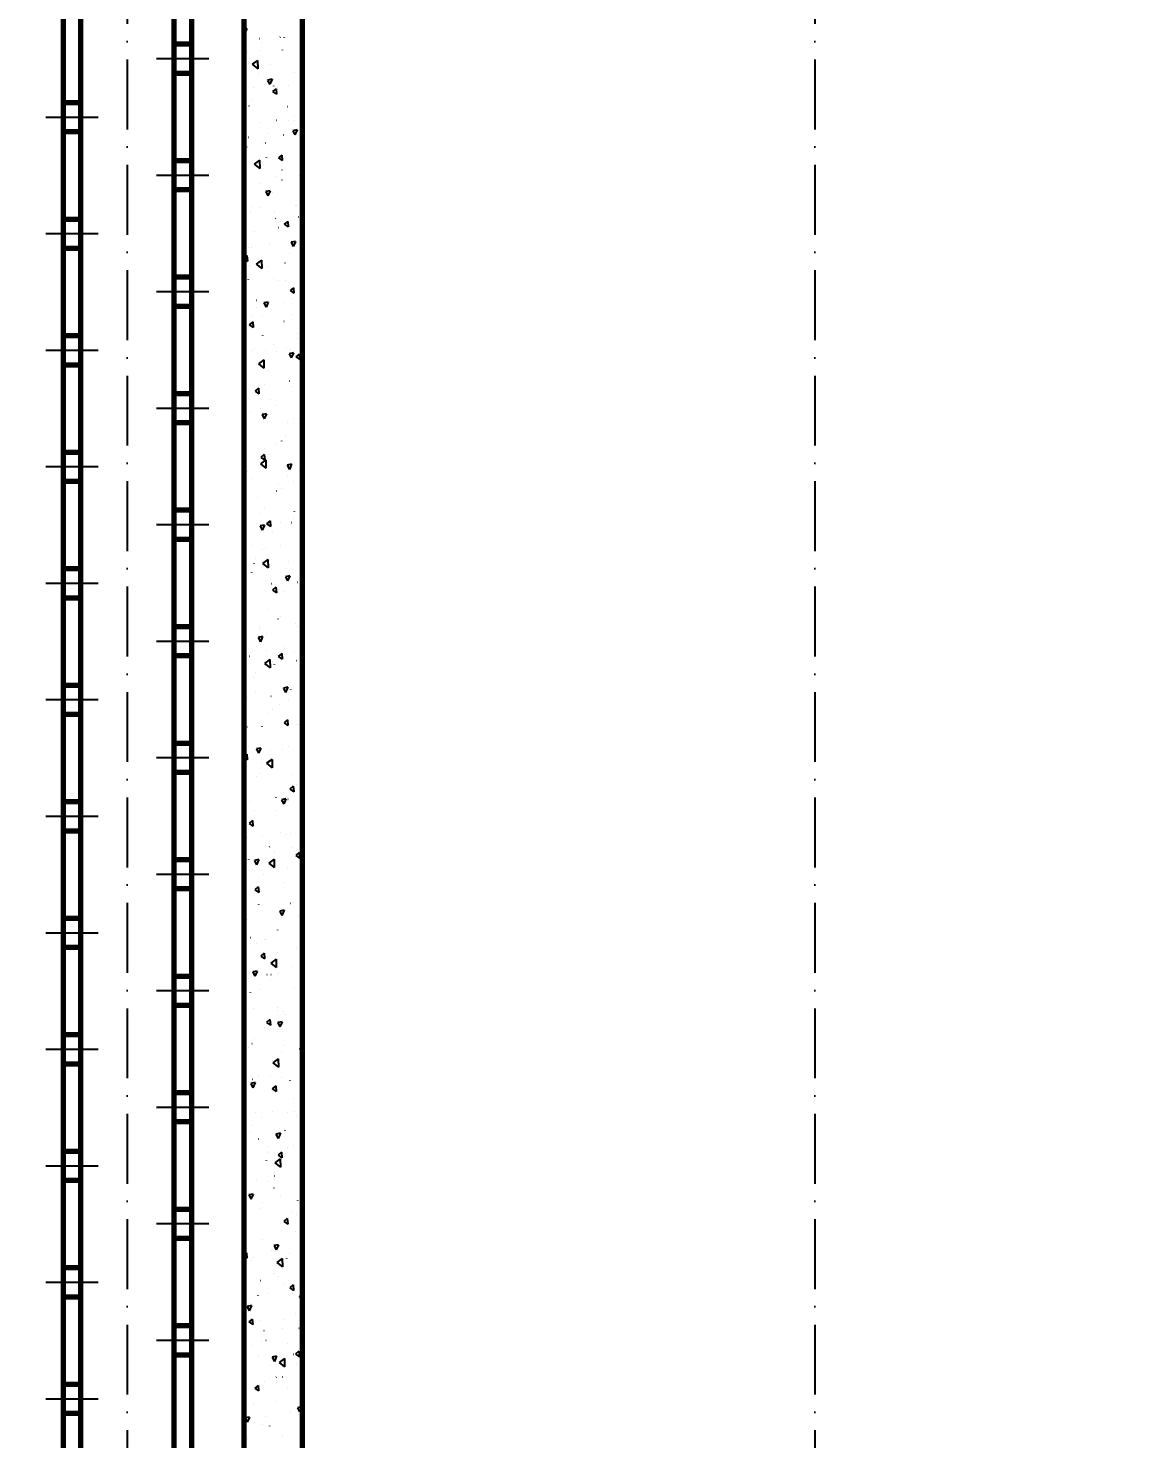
# Model space of a CAD drawing. Header units: millimetres. Extents: x 3722 to 10352, y -3393 to 2547.
# Drawn here: x 5194 to 5383.6, y 708.5 to 950.7 of the extents above; entities that cross this region are included whole.
import ezdxf

# ---------------------------------------------------------------- set-up
doc = ezdxf.new("R2010")
doc.units = ezdxf.units.MM
doc.linetypes.add('ACAD_ISO10W100', pattern=[18, 12, -3, 0, -3])
doc.linetypes.add('EB_DASHDOT', pattern=[39, 30, -3, 3, -3])
for name, color, linetype, lineweight in [('CAXA0', 1, 'Continuous', 70), ('CAXA1', 2, 'ACAD_ISO10W100', 25), ('CAXA5', 4, 'Continuous', 25)]:
    doc.layers.add(name, color=color, linetype=linetype, lineweight=lineweight)
doc.styles.add('hzfs', font='simplex.shx', dxfattribs={"width": 0.7, "bigfont": 'hzfs.shx'})
doc.dimstyles.new('PVCAD$0', dxfattribs={"dimscale": 4, "dimtxt": 3, "dimasz": 3, "dimexe": 2, "dimexo": 1, "dimgap": 1, "dimtad": 1, "dimdec": 0, "dimzin": 0, "dimdsep": 46, "dimtxsty": 'hzfs', "dimcen": 2.5, "dimclrd": 4, "dimclre": 4, "dimadec": 0, "dimazin": 0, "dimtfac": 1, "dimtmove": 0, "dimatfit": 0, "dimfxl": 1, "dimarcsym": 0})

# ---------------------------------------------------------------- blocks, each defined once
blk = doc.blocks.new('CAXBLOCK338')
at = {"layer": 'CAXA0', "color": 0, "linetype": 'Continuous', "lineweight": 25}
for p, q in [((-539.34, 1132.96), (-539.85, 1132.86)), ((-539.85, 1132.34), (-539.72, 1132.09)), ((-539.34, 1132.96), (-539.72, 1132.09)), ((-537.12, 1131.2), (-537.13, 1131.2)), ((-533.63, 1131.45), (-533.64, 1131.44)), ((-532.99, 1131.39), (-533, 1131.38)), ((-539.27, 1128.88), (-539.28, 1128.87)), ((-537.22, 1129.2), (-537.22, 1129.19)), ((-536.8, 1130.56), (-536.82, 1130.55)), ((-533.26, 1129.27), (-533.27, 1129.26)), ((-537.49, 1127.48), (-538.42, 1126.81)), ((-538.42, 1126.81), (-537.46, 1126.05)), ((-537.49, 1127.48), (-537.46, 1126.05)), ((-535.22, 1126.71), (-535.23, 1126.7)), ((-537.32, 1125.25), (-537.34, 1125.25)), ((-535.01, 1124.26), (-535.76, 1124.11)), ((-535.76, 1124.11), (-535.39, 1123.39)), ((-535.01, 1124.26), (-535.4, 1123.39)), ((-533.95, 1124.22), (-533.96, 1124.22)), ((-531.15, 1125.34), (-531.15, 1125.33)), ((-538.19, 1122.86), (-538.19, 1122.85)), ((-534.32, 1122.62), (-534.9, 1122.13)), ((-534.9, 1122.13), (-534.23, 1121.67)), ((-534.73, 1123.1), (-534.74, 1123.08)), ((-534.32, 1122.62), (-534.23, 1121.67)), ((-532.18, 1123.24), (-532.18, 1123.23)), ((-538.95, 1119.63), (-538.96, 1119.63)), ((-538.32, 1120.85), (-538.32, 1120.84)), ((-532.32, 1119.52), (-532.34, 1119.52)), ((-537.11, 1116.82), (-537.12, 1116.81)), ((-534.26, 1117.19), (-534.27, 1117.18)), ((-532.23, 1117.12), (-532.23, 1117.11)), ((-531.15, 1117.88), (-531.16, 1117.87)), ((-531.1, 1117.21), (-531.11, 1117.2)), ((-539.07, 1114.26), (-539.08, 1114.25)), ((-535.82, 1114.87), (-535.82, 1114.86)), ((-533.06, 1114.65), (-533.07, 1114.64)), ((-530.68, 1115.56), (-531.43, 1115.42)), ((-531.43, 1115.42), (-531.07, 1114.69)), ((-530.68, 1115.56), (-531.07, 1114.69)), ((-539.66, 1113.82), (-539.85, 1113.39)), ((-539.66, 1113.82), (-539.85, 1113.78)), ((-539.4, 1112.63), (-539.4, 1112.61)), ((-539.26, 1112.6), (-539.27, 1112.59)), ((-536.66, 1113.38), (-536.67, 1113.38)), ((-536.15, 1113.29), (-536.16, 1113.28)), ((-530.08, 1113.67), (-530.09, 1113.67)), ((-537.14, 1110.34), (-538.06, 1109.67)), ((-538.06, 1109.67), (-537.11, 1108.91)), ((-537.14, 1110.34), (-537.11, 1108.91)), ((-536.02, 1110.79), (-536.03, 1110.78)), ((-533.32, 1111.24), (-533.9, 1110.75)), ((-533.9, 1110.75), (-533.24, 1110.29)), ((-533.32, 1111.24), (-533.24, 1110.29)), ((-530.01, 1111.18), (-530.02, 1111.17)), ((-534.41, 1107.54), (-534.43, 1107.54)), ((-533.35, 1108.67), (-533.35, 1108.66)), ((-533.29, 1106.95), (-533.3, 1106.95)), ((-530.28, 1107.72), (-530.29, 1107.72)), ((-536.93, 1106.42), (-536.93, 1106.41)), ((-535.33, 1105.12), (-536.08, 1104.98)), ((-536.08, 1104.98), (-535.72, 1104.25)), ((-535.33, 1105.12), (-535.72, 1104.25)), ((-534.95, 1104.75), (-534.95, 1104.74)), ((-538.29, 1102.36), (-538.3, 1102.36)), ((-536.91, 1102.2), (-536.91, 1102.19)), ((-530.9, 1102.59), (-530.91, 1102.58)), ((-530.86, 1102.57), (-530.86, 1102.55)), ((-538.75, 1101.4), (-538.77, 1101.4)), ((-534.62, 1101.58), (-534.63, 1101.58)), ((-534.44, 1100.32), (-534.45, 1100.31)), ((-533.6, 1099.91), (-533.61, 1099.91)), ((-532.32, 1099.85), (-532.91, 1099.36)), ((-532.91, 1099.36), (-532.24, 1098.9)), ((-532.32, 1099.85), (-532.24, 1098.9)), ((-530.49, 1100.6), (-530.5, 1100.6)), ((-538.03, 1098.07), (-538.03, 1098.06)), ((-533.86, 1098.73), (-533.87, 1098.72)), ((-538.96, 1095.44), (-538.97, 1095.44)), ((-538.6, 1095.32), (-538.61, 1095.32)), ((-535.49, 1096.01), (-535.5, 1096.01)), ((-531, 1096.42), (-531.75, 1096.28)), ((-531.75, 1096.28), (-531.39, 1095.55)), ((-531, 1096.42), (-531.39, 1095.55)), ((-539.33, 1093.97), (-539.85, 1093.54)), ((-539.85, 1093.44), (-539.24, 1093.02)), ((-539.33, 1093.97), (-539.24, 1093.02)), ((-538.79, 1092.3), (-538.8, 1092.29)), ((-536.79, 1093.2), (-537.71, 1092.53)), ((-537.71, 1092.53), (-536.75, 1091.77)), ((-536.79, 1093.2), (-536.76, 1091.77)), ((-535.53, 1092.1), (-535.53, 1092.08)), ((-532.78, 1092.69), (-532.79, 1092.68)), ((-531.94, 1094.34), (-531.94, 1094.33)), ((-539.11, 1089.85), (-539.11, 1089.84)), ((-534.74, 1090.13), (-534.75, 1090.12)), ((-533.95, 1089.72), (-533.97, 1089.72)), ((-532.63, 1089.68), (-532.65, 1089.68)), ((-531.33, 1088.46), (-531.91, 1087.97)), ((-531.91, 1087.97), (-531.24, 1087.51)), ((-531.33, 1088.46), (-531.24, 1087.51)), ((-537.7, 1086.28), (-537.71, 1086.27)), ((-537.63, 1085.09), (-537.64, 1085.08)), ((-535.65, 1085.98), (-536.4, 1085.84)), ((-536.4, 1085.84), (-536.04, 1085.11)), ((-535.65, 1085.98), (-536.04, 1085.11)), ((-533.06, 1085.89), (-533.06, 1085.88)), ((-531.7, 1086.66), (-531.7, 1086.65)), ((-538.33, 1082.59), (-538.92, 1082.1)), ((-538.33, 1082.59), (-538.25, 1081.64)), ((-538.29, 1083.58), (-538.31, 1083.58)), ((-536.64, 1083.65), (-536.64, 1083.63)), ((-532.94, 1082.64), (-532.96, 1082.64)), ((-531.71, 1083.87), (-531.72, 1083.87)), ((-538.91, 1082.1), (-538.25, 1081.64)), ((-536.63, 1080.24), (-536.64, 1080.23)), ((-530.62, 1080.63), (-530.63, 1080.62)), ((-538.59, 1077.68), (-538.6, 1077.67)), ((-537.94, 1078.05), (-537.95, 1078.05)), ((-536.05, 1077.73), (-536.06, 1077.73)), ((-534.83, 1078.74), (-534.84, 1078.74)), ((-534.16, 1077.54), (-534.16, 1077.53)), ((-532.58, 1078.07), (-532.59, 1078.06)), ((-531.91, 1077.91), (-531.92, 1077.91)), ((-530.57, 1079.79), (-530.57, 1079.78)), ((-537.74, 1075.29), (-537.74, 1075.28)), ((-536.43, 1076.06), (-537.35, 1075.38)), ((-537.35, 1075.38), (-536.4, 1074.63)), ((-536.43, 1076.06), (-536.4, 1074.63)), ((-531.33, 1077.28), (-532.07, 1077.14)), ((-532.07, 1077.14), (-531.71, 1076.41)), ((-531.33, 1077.28), (-531.71, 1076.41)), ((-530.33, 1077.08), (-530.91, 1076.59)), ((-530.91, 1076.59), (-530.25, 1076.13)), ((-530.33, 1077.08), (-530.25, 1076.13)), ((-539.82, 1074.15), (-539.84, 1074.15)), ((-535.54, 1074.21), (-535.55, 1074.2)), ((-537.34, 1071.2), (-537.92, 1070.71)), ((-537.92, 1070.71), (-537.25, 1070.25)), ((-537.34, 1071.2), (-537.25, 1070.25)), ((-536.25, 1071.78), (-536.26, 1071.77)), ((-531.97, 1072.41), (-531.99, 1072.4)), ((-531.65, 1071.57), (-531.66, 1071.55)), ((-535.24, 1069.32), (-535.24, 1069.31)), ((-534.46, 1068.17), (-534.47, 1068.16)), ((-538.82, 1067.07), (-538.82, 1067.06)), ((-536.97, 1067.81), (-536.98, 1067.81)), ((-535.97, 1066.84), (-536.72, 1066.7)), ((-536.72, 1066.7), (-536.36, 1065.97)), ((-536.42, 1065.62), (-536.43, 1065.61)), ((-535.97, 1066.84), (-536.36, 1065.97)), ((-531.25, 1066.05), (-531.26, 1066.05)), ((-530.42, 1066.01), (-530.42, 1066)), ((-532.77, 1063.12), (-532.77, 1063.1)), ((-532.28, 1065.37), (-532.3, 1065.37)), ((-529.85, 1065.26), (-529.92, 1065.2)), ((-529.92, 1065.2), (-529.85, 1065.15)), ((-539.39, 1061.76), (-539.39, 1061.75)), ((-537.28, 1060.78), (-537.29, 1060.78)), ((-536.35, 1060.87), (-536.35, 1060.86)), ((-534.17, 1061.47), (-534.18, 1061.47)), ((-533.38, 1062.15), (-533.38, 1062.14)), ((-536.08, 1058.92), (-537, 1058.24)), ((-537, 1058.24), (-536.05, 1057.49)), ((-536.34, 1059.81), (-536.92, 1059.32)), ((-536.92, 1059.32), (-536.26, 1058.86)), ((-536.34, 1059.81), (-536.26, 1058.86)), ((-536.08, 1058.92), (-536.05, 1057.49)), ((-535.59, 1059.91), (-535.6, 1059.91)), ((-539.16, 1056.88), (-539.18, 1056.87)), ((-531.65, 1058.15), (-532.4, 1058)), ((-532.39, 1058), (-532.03, 1057.28)), ((-532.3, 1056.11), (-532.31, 1056.1)), ((-531.65, 1058.15), (-532.03, 1057.28)), ((-530.28, 1057.01), (-530.28, 1057)), ((-538.31, 1055.72), (-538.32, 1055.71)), ((-534.26, 1053.56), (-534.27, 1053.55)), ((-533.87, 1054.76), (-533.87, 1054.75)), ((-533.34, 1054.06), (-533.35, 1054.06)), ((-531.32, 1055.13), (-531.33, 1055.13)), ((-537.45, 1052.52), (-537.45, 1052.5)), ((-537.22, 1049.7), (-537.23, 1049.69)), ((-536.31, 1050.54), (-536.32, 1050.54)), ((-531.36, 1048.79), (-531.37, 1048.78)), ((-531.21, 1050.09), (-531.22, 1050.07)), ((-537.68, 1047.93), (-537.69, 1047.93)), ((-536.3, 1047.7), (-537.04, 1047.56)), ((-537.04, 1047.56), (-536.68, 1046.83)), ((-536.3, 1047.7), (-536.68, 1046.83)), ((-535.34, 1048.43), (-535.93, 1047.94)), ((-535.93, 1047.94), (-535.26, 1047.48)), ((-535.34, 1048.43), (-535.26, 1047.48)), ((-534.95, 1046.54), (-534.95, 1046.53)), ((-533.54, 1048.11), (-533.55, 1048.11)), ((-531.62, 1048.1), (-531.64, 1048.1)), ((-538.53, 1044.29), (-538.53, 1044.28)), ((-536.15, 1043.66), (-536.15, 1043.65)), ((-533.51, 1044.2), (-533.52, 1044.19)), ((-530.14, 1044.05), (-530.15, 1044.04)), ((-537.88, 1041.97), (-537.89, 1041.97)), ((-535.72, 1041.78), (-536.64, 1041.1)), ((-536.62, 1043.51), (-536.63, 1043.5)), ((-535.72, 1041.78), (-535.69, 1040.35)), ((-532.1, 1041.49), (-532.11, 1041.48)), ((-538.51, 1039.61), (-538.52, 1039.6)), ((-538.11, 1041.1), (-538.11, 1041.09)), ((-536.64, 1041.1), (-535.69, 1040.35)), ((-531.97, 1039.01), (-532.72, 1038.86)), ((-532.72, 1038.86), (-532.36, 1038.14)), ((-532.48, 1040.34), (-532.48, 1040.33)), ((-531.97, 1039.01), (-532.36, 1038.14)), ((-536.06, 1038.09), (-536.06, 1038.08)), ((-535.06, 1037.63), (-535.07, 1037.62)), ((-534.35, 1037.04), (-534.93, 1036.55)), ((-534.93, 1036.55), (-534.26, 1036.09)), ((-534.35, 1037.04), (-534.26, 1036.09)), ((-530.66, 1037.86), (-530.67, 1037.86)), ((-539.64, 1035.84), (-539.65, 1035.83)), ((-532.88, 1036.24), (-532.89, 1036.24)), ((-529.99, 1034.23), (-529.99, 1034.22)), ((-535.65, 1033.27), (-535.67, 1033.27)), ((-533.98, 1031.59), (-533.99, 1031.58)), ((-533.58, 1031.99), (-533.58, 1031.97)), ((-537.22, 1030.11), (-537.23, 1030.11)), ((-537.16, 1029.74), (-537.16, 1029.72)), ((-530.97, 1030.83), (-530.98, 1030.82)), ((-530.63, 1030.39), (-530.65, 1030.39)), ((-529.93, 1029.43), (-529.94, 1029.42)), ((-536.62, 1028.57), (-537.37, 1028.42)), ((-537.37, 1028.42), (-537, 1027.7)), ((-536.62, 1028.57), (-537.01, 1027.7)), ((-535.94, 1029.04), (-535.95, 1029.03)), ((-532.85, 1026.92), (-532.86, 1026.92)), ((-538.9, 1025.18), (-538.91, 1025.17)), ((-535.37, 1024.64), (-536.29, 1023.96)), ((-535.96, 1026.23), (-535.97, 1026.23)), ((-535.37, 1024.64), (-535.34, 1023.21)), ((-534.97, 1024.26), (-534.98, 1024.26)), ((-533.35, 1025.65), (-533.93, 1025.16)), ((-533.93, 1025.16), (-533.27, 1024.7)), ((-533.35, 1025.65), (-533.27, 1024.7)), ((-532.9, 1025.57), (-532.9, 1025.56)), ((-531.07, 1026.01), (-531.08, 1026)), ((-530.83, 1024.44), (-530.85, 1024.44)), ((-537.85, 1022.33), (-537.86, 1022.33)), ((-536.29, 1023.96), (-535.34, 1023.21)), ((-534.66, 1023.76), (-534.66, 1023.75)), ((-538.24, 1021.52), (-538.24, 1021.5)), ((-532.29, 1019.87), (-533.04, 1019.72)), ((-533.04, 1019.72), (-532.68, 1019)), ((-532.29, 1019.87), (-532.68, 1019)), ((-531.82, 1019.53), (-531.83, 1019.52)), ((-530, 1020.59), (-530.01, 1020.59)), ((-539.31, 1018.12), (-539.32, 1018.12)), ((-537.83, 1019.14), (-537.84, 1019.13)), ((-535.17, 1018.3), (-535.19, 1018.3)), ((-532.19, 1017.56), (-532.19, 1017.55)), ((-539.79, 1016.59), (-539.8, 1016.58)), ((-535.77, 1015.31), (-535.77, 1015.3)), ((-534.99, 1016), (-535.01, 1016)), ((-533.78, 1016.98), (-533.79, 1016.97)), ((-539.51, 1012.17), (-539.52, 1012.17)), ((-539.36, 1013.07), (-539.36, 1013.05)), ((-536.74, 1013.12), (-536.75, 1013.11)), ((-532.35, 1014.27), (-532.94, 1013.78)), ((-532.94, 1013.78), (-532.27, 1013.32)), ((-532.35, 1014.27), (-532.27, 1013.32)), ((-530.73, 1013.51), (-530.74, 1013.5)), ((-530.31, 1013.55), (-530.32, 1013.55)), ((-530.17, 1012.57), (-530.19, 1012.57)), ((-539.36, 1008.39), (-539.85, 1007.98)), ((-539.85, 1007.83), (-539.28, 1007.44)), ((-539.36, 1008.39), (-539.28, 1007.44)), ((-536.94, 1009.43), (-537.69, 1009.28)), ((-537.69, 1009.28), (-537.33, 1008.56)), ((-536.94, 1009.43), (-537.33, 1008.56)), ((-535.01, 1007.49), (-535.94, 1006.82)), ((-535.3, 1008.96), (-535.32, 1008.96)), ((-535.01, 1007.49), (-534.98, 1006.07)), ((-533.29, 1009.21), (-533.29, 1009.19)), ((-532.19, 1009.65), (-532.2, 1009.65)), ((-537.19, 1005.06), (-537.2, 1005.06)), ((-536.87, 1006.96), (-536.87, 1006.95)), ((-535.94, 1006.82), (-534.98, 1006.07)), ((-535.66, 1007.08), (-535.67, 1007.07)), ((-534.51, 1006.44), (-534.52, 1006.44)), ((-531.62, 1004.91), (-531.62, 1004.9)), ((-537.62, 1004.52), (-537.63, 1004.51)), ((-531.36, 1002.88), (-531.94, 1002.39)), ((-531.36, 1002.88), (-531.27, 1001.93)), ((-530.79, 1003.23), (-530.79, 1003.22)), ((-538.85, 1000.3), (-538.86, 1000.3)), ((-534.58, 1001.05), (-534.58, 1001.04)), ((-534.37, 1000.99), (-534.37, 1000.97)), ((-532.61, 1000.73), (-533.36, 1000.58)), ((-533.36, 1000.58), (-533, 999.86)), ((-532.61, 1000.73), (-533, 999.86)), ((-532.26, 1000.59), (-532.28, 1000.59)), ((-531.94, 1002.39), (-531.27, 1001.93)), ((-537.95, 998.74), (-537.96, 998.72)), ((-534.34, 998.73), (-534.35, 998.72)), ((-538.36, 997), (-538.95, 996.51)), ((-538.95, 996.51), (-538.28, 996.05)), ((-538.36, 997), (-538.28, 996.05)), ((-539.51, 994.62), (-539.52, 994.61)), ((-539.33, 994.14), (-539.34, 994.13)), ((-536.6, 994.45), (-536.61, 994.45)), ((-533.5, 995.01), (-533.51, 995)), ((-532.47, 994.63), (-532.48, 994.63)), ((-531.9, 994.78), (-531.9, 994.77)), ((-534.66, 990.35), (-535.58, 989.68)), ((-535.48, 992.54), (-535.48, 992.52)), ((-535.46, 992.46), (-535.47, 992.45)), ((-534.64, 991.69), (-534.66, 991.69)), ((-534.66, 990.35), (-534.63, 988.92)), ((-531.53, 992.38), (-531.54, 992.38)), ((-530.36, 991.49), (-530.95, 991)), ((-530.94, 991), (-530.28, 990.54)), ((-530.36, 991.49), (-530.28, 990.54)), ((-539.07, 990.29), (-539.07, 990.28)), ((-538.42, 988.6), (-538.43, 988.59)), ((-537.26, 990.29), (-538.01, 990.14)), ((-538.01, 990.14), (-537.65, 989.42)), ((-537.26, 990.29), (-537.65, 989.42)), ((-536.8, 988.5), (-536.82, 988.5)), ((-535.58, 989.68), (-534.63, 988.92)), ((-532.41, 988.99), (-532.42, 988.98)), ((-539.64, 987.1), (-539.65, 987.1)), ((-537.37, 985.62), (-537.95, 985.13)), ((-537.37, 985.62), (-537.28, 984.67)), ((-536.53, 987.79), (-536.54, 987.79)), ((-533, 986.43), (-533, 986.42)), ((-537.95, 985.13), (-537.28, 984.67)), ((-536.58, 984.18), (-536.58, 984.17)), ((-537.35, 982.56), (-537.35, 982.55)), ((-533.68, 981.45), (-533.69, 981.45)), ((-532.94, 981.59), (-533.68, 981.44)), ((-533.68, 981.44), (-533.32, 980.72)), ((-532.94, 981.59), (-533.32, 980.72)), ((-531.8, 982.77), (-531.82, 982.77)), ((-531.34, 982.95), (-531.35, 982.94)), ((-539.31, 980.01), (-539.31, 980)), ((-533.3, 980.4), (-533.31, 980.39)), ((-530.5, 980.46), (-530.5, 980.44)), ((-529.85, 979.7), (-529.95, 979.62)), ((-529.95, 979.62), (-529.85, 979.55)), ((-538.67, 976.86), (-538.68, 976.86)), ((-537.66, 975.96), (-537.67, 975.95)), ((-536.26, 976.54), (-536.27, 976.53)), ((-536.14, 976.63), (-536.15, 976.63)), ((-534.08, 978.21), (-534.08, 978.19)), ((-530.25, 976.93), (-530.26, 976.92)), ((-536.37, 974.23), (-536.95, 973.74)), ((-536.95, 973.74), (-536.29, 973.28)), ((-536.37, 974.23), (-536.29, 973.28)), ((-533.99, 974.42), (-534, 974.42)), ((-530.87, 975.11), (-530.89, 975.11)), ((-537.58, 971.15), (-538.33, 971)), ((-538.33, 971), (-537.97, 970.28)), ((-537.58, 971.15), (-537.97, 970.28)), ((-534.3, 973.21), (-535.23, 972.54)), ((-535.23, 972.54), (-534.27, 971.78)), ((-534.3, 973.21), (-534.28, 971.78)), ((-531.61, 972.01), (-531.61, 971.99)), ((-538.98, 969.83), (-538.99, 969.82)), ((-535.87, 970.52), (-535.88, 970.51)), ((-535.18, 970.5), (-535.19, 970.49)), ((-535.19, 969.76), (-535.19, 969.75)), ((-533.9, 970.78), (-533.91, 970.78)), ((-538.78, 967.51), (-538.78, 967.5)), ((-537.14, 967.94), (-537.15, 967.93)), ((-531.13, 968.33), (-531.14, 968.32)), ((-538.23, 964.65), (-538.25, 964.65)), ((-534.1, 964.83), (-534.11, 964.83)), ((-534.1, 964.47), (-534.1, 964.46)), ((-533.02, 964.18), (-533.03, 964.18)), ((-536.29, 961.4), (-536.29, 961.39)), ((-535.37, 962.84), (-535.96, 962.35)), ((-535.96, 962.35), (-535.29, 961.89)), ((-535.37, 962.84), (-535.29, 961.89)), ((-533.26, 962.45), (-534.01, 962.31)), ((-534, 962.31), (-533.64, 961.58)), ((-533.26, 962.45), (-533.64, 961.58)), ((-532.71, 963.65), (-532.71, 963.64)), ((-538.01, 959.59), (-538.03, 959.59)), ((-539.03, 958.04), (-539.04, 958.03)), ((-538.44, 958.69), (-538.45, 958.69)), ((-533.33, 957.15), (-533.34, 957.14)), ((-533.02, 958.43), (-533.03, 958.42)), ((-530.21, 957.84), (-530.23, 957.83)), ((-530.21, 957.68), (-530.21, 957.66)), ((-534.98, 955.88), (-534.99, 955.87)), ((-533.95, 956.07), (-534.87, 955.4)), ((-534.87, 955.4), (-533.92, 954.64)), ((-533.95, 956.07), (-533.92, 954.64)), ((-533.79, 955.43), (-533.79, 955.42)), ((-537.91, 952.01), (-538.65, 951.86)), ((-538.65, 951.86), (-538.29, 951.14)), ((-538.32, 952.56), (-538.34, 952.55)), ((-537.91, 952.01), (-538.29, 951.14)), ((-537.94, 952.02), (-537.95, 952.01)), ((-537.37, 953.18), (-537.38, 953.17)), ((-535.21, 953.25), (-535.22, 953.24)), ((-533.44, 952.96), (-533.45, 952.96)), ((-531.93, 952.41), (-531.94, 952.4)), ((-534.38, 951.46), (-534.96, 950.97)), ((-534.96, 950.97), (-534.29, 950.51)), ((-534.38, 951.46), (-534.29, 950.51)), ((-531.32, 949.23), (-531.32, 949.22)), ((-537.77, 946.83), (-537.79, 946.83)), ((-534.9, 946.98), (-534.9, 946.97)), ((-532.36, 946.91), (-532.37, 946.91)), ((-531.19, 947.12), (-531.2, 947.11)), ((-538.49, 944.73), (-538.49, 944.72)), ((-536.86, 945.98), (-536.87, 945.97)), ((-530.86, 946.37), (-530.86, 946.36)), ((-538.82, 943.43), (-538.83, 943.42)), ((-537.35, 942.32), (-537.37, 942.32)), ((-533.58, 943.31), (-534.33, 943.17)), ((-534.33, 943.17), (-533.97, 942.44)), ((-533.58, 943.31), (-533.97, 942.44)), ((-532.82, 943.82), (-532.82, 943.81)), ((-535.78, 939.96), (-535.78, 939.95)), ((-535.53, 940.98), (-535.54, 940.98)), ((-533.38, 940.07), (-533.97, 939.58)), ((-533.96, 939.58), (-533.3, 939.12)), ((-533.38, 940.07), (-533.3, 939.12)), ((-532.67, 939.87), (-532.68, 939.87)), ((-532.42, 940.87), (-532.42, 940.86)), ((-531.39, 941.16), (-531.4, 941.16)), ((-536, 938.63), (-536, 938.61)), ((-533.6, 938.93), (-534.52, 938.25)), ((-534.52, 938.25), (-533.57, 937.5)), ((-533.6, 938.93), (-533.57, 937.5)), ((-539.59, 936.38), (-539.59, 936.37)), ((-537.66, 935.28), (-537.68, 935.28)), ((-535.73, 935.02), (-535.74, 935.02)), ((-534.55, 935.97), (-534.56, 935.97)), ((-529.92, 934.9), (-529.92, 934.89)), ((-538.23, 932.87), (-538.98, 932.73)), ((-538.98, 932.73), (-538.61, 932)), ((-538.23, 932.87), (-538.62, 932)), ((-534.7, 933.92), (-534.71, 933.91)), ((-533.5, 932.65), (-533.5, 932.64)), ((-529.85, 934.5), (-530, 934.47)), ((-530, 934.47), (-529.85, 934.16)), ((-539.55, 931.38), (-539.56, 931.38)), ((-537.09, 930.4), (-537.09, 930.39)), ((-536.66, 931.36), (-536.67, 931.35)), ((-530.65, 931.75), (-530.66, 931.74)), ((-539.62, 927.5), (-539.63, 927.49)), ((-533.61, 927.89), (-533.62, 927.88)), ((-532.39, 928.68), (-532.97, 928.19)), ((-532.97, 928.19), (-532.3, 927.73)), ((-532.39, 928.68), (-532.3, 927.73)), ((-531.7, 929.64), (-531.71, 929.64)), ((-530.73, 929.3), (-530.74, 929.29)), ((-536.7, 925.05), (-536.71, 925.04)), ((-531.03, 926.45), (-531.03, 926.44)), ((-539.39, 922.81), (-539.85, 922.42)), ((-539.39, 922.81), (-539.31, 921.86)), ((-535.07, 923.16), (-535.08, 923.16)), ((-533.9, 924.17), (-534.65, 924.03)), ((-534.65, 924.03), (-534.29, 923.3)), ((-534.61, 924.2), (-534.61, 924.19)), ((-533.9, 924.17), (-534.29, 923.3)), ((-532.01, 922.6), (-532.02, 922.6)), ((-539.85, 922.23), (-539.31, 921.86)), ((-538.55, 921.47), (-538.55, 921.46)), ((-538.2, 921.96), (-538.2, 921.94)), ((-533.24, 921.79), (-534.16, 921.11)), ((-534.16, 921.11), (-533.21, 920.36)), ((-533.24, 921.79), (-533.21, 920.36)), ((-532.54, 921.85), (-532.55, 921.84)), ((-537, 918.01), (-537.02, 918.01)), ((-534.5, 919.3), (-534.51, 919.29)), ((-533.89, 918.7), (-533.9, 918.7)), ((-532.13, 918.1), (-532.13, 918.08)), ((-539.41, 917.02), (-539.42, 917.02)), ((-537.46, 915.44), (-537.47, 915.43)), ((-535.71, 915.85), (-535.71, 915.84)), ((-532.82, 917.31), (-532.83, 917.31)), ((-531.39, 917.3), (-531.97, 916.81)), ((-531.97, 916.81), (-531.31, 916.35)), ((-531.45, 915.83), (-531.46, 915.82)), ((-531.39, 917.3), (-531.31, 916.35)), ((-529.85, 915.42), (-530.32, 915.33)), ((-530.32, 915.33), (-529.96, 914.61)), ((-538.55, 913.73), (-539.3, 913.59)), ((-539.3, 913.6), (-539.3, 913.59)), ((-539.3, 913.59), (-538.94, 912.86)), ((-538.55, 913.73), (-538.94, 912.86)), ((-538.89, 914.11), (-538.9, 914.11)), ((-529.85, 914.87), (-529.96, 914.61)), ((-538.39, 911.42), (-538.98, 910.93)), ((-538.98, 910.93), (-538.31, 910.47)), ((-538.39, 911.42), (-538.31, 910.47)), ((-537.16, 911.17), (-537.17, 911.17)), ((-533.02, 911.35), (-533.03, 911.35)), ((-531.04, 912.37), (-531.05, 912.36)), ((-536.38, 909.4), (-536.39, 909.39)), ((-533.21, 909.87), (-533.21, 909.86)), ((-530.37, 909.79), (-530.38, 909.78)), ((-538.34, 906.85), (-538.35, 906.84)), ((-536.8, 907.63), (-536.8, 907.61)), ((-536.04, 907.77), (-536.05, 907.77)), ((-532.33, 907.24), (-532.34, 907.23)), ((-530.39, 905.91), (-530.98, 905.42)), ((-530.39, 905.91), (-530.31, 904.96)), ((-537.36, 905.22), (-537.37, 905.22)), ((-535.3, 903.38), (-535.3, 903.37)), ((-534.22, 905.03), (-534.97, 904.89)), ((-534.97, 904.89), (-534.61, 904.16)), ((-534.22, 905.03), (-534.61, 904.16)), ((-532.89, 904.65), (-533.81, 903.97)), ((-533.81, 903.97), (-532.86, 903.22)), ((-532.89, 904.65), (-532.86, 903.22)), ((-531.35, 905.33), (-531.36, 905.33)), ((-530.98, 905.42), (-530.31, 904.96)), ((-530.74, 903.67), (-530.74, 903.66)), ((-534.32, 901.43), (-534.33, 901.41)), ((-533.23, 901.43), (-533.25, 901.43)), ((-537.4, 900.03), (-537.98, 899.54)), ((-537.98, 899.54), (-537.31, 899.08)), ((-537.91, 899.18), (-537.91, 899.17)), ((-537.4, 900.03), (-537.31, 899.08)), ((-536.35, 900.74), (-536.36, 900.74)), ((-532.36, 899.49), (-532.37, 899.49)), ((-538.23, 896.84), (-538.24, 896.83)), ((-534.22, 897.34), (-534.23, 897.33)), ((-529.9, 896.34), (-530.64, 896.19)), ((-530.64, 896.19), (-530.28, 895.47)), ((-529.9, 896.34), (-530.28, 895.47)), ((-538.87, 894.59), (-539.62, 894.45)), ((-539.62, 894.45), (-539.26, 893.72)), ((-538.87, 894.59), (-539.26, 893.72)), ((-536.18, 894.78), (-536.19, 894.77)), ((-531.84, 895.32), (-531.84, 895.31)), ((-530.38, 895.09), (-530.39, 895.09)), ((-530.17, 895.17), (-530.18, 895.16)), ((-530.11, 893.64), (-530.13, 893.64)), ((-529.85, 894.15), (-529.98, 894.03)), ((-529.98, 894.03), (-529.85, 893.94)), ((-536.7, 893.35), (-536.71, 893.35)), ((-535.42, 893.07), (-535.43, 893.06)), ((-533.13, 891.31), (-533.14, 891.3)), ((-539.14, 890.92), (-539.15, 890.91))]:
    blk.add_line(p, q, dxfattribs=at)
blk = doc.blocks.new('*D208')
at = {"color": 4, "linetype": 'ByBlock', "lineweight": -2}
for p, q in [((5104.99, 2105.82), (6087.79, 2105.82)), ((6079.79, 2093.82), (6079.79, -794.18)), ((5526.11, -806.18), (6087.79, -806.18))]:
    blk.add_line(p, q, dxfattribs=at)
at = {"color": 4, "linetype": 'ByBlock'}
for points in [[(6077.79, 2093.82), (6081.79, 2093.82), (6079.79, 2105.82)], [(6077.79, -794.18), (6081.79, -794.18), (6079.79, -806.18)]]:
    blk.add_solid(points, dxfattribs=at)
at = {"layer": 'Defpoints', "color": 0, "linetype": 'ByBlock'}
for p in [(5100.99, 2105.82), (5522.11, -806.18), (6079.79, -806.18)]:
    blk.add_point(p, dxfattribs=at)
at = {"color": 0, "linetype": 'ByBlock', "insert": (6069.79, 649.82), "char_height": 12, "attachment_point": 5, "rotation": 90, "style": 'hzfs'}
blk.add_mtext('2910', dxfattribs=at)

msp = doc.modelspace()

# ---------------------------------------------------------------- linework, layer by layer
at = {"layer": 'CAXA0'}
for p, q in [((5202.99, 1563.82), (5202.99, 502.17)), ((5218.99, 1563.82), (5218.99, 502.17)), ((5199.99, 1538.82), (5199.99, 537.17)), ((5221.99, 1538.82), (5221.99, 537.17)), ((5230.99, 1534.82), (5230.99, 534.82)), ((5240.99, 1534.82), (5240.99, 534.82)), ((5221.99, 947.92), (5218.99, 947.92)), ((5221.99, 942.92), (5218.99, 942.92)), ((5199.99, 937.92), (5202.99, 937.92)), ((5199.99, 932.92), (5202.99, 932.92)), ((5221.99, 927.92), (5218.99, 927.92)), ((5221.99, 922.92), (5218.99, 922.92)), ((5199.99, 917.92), (5202.99, 917.92)), ((5199.99, 912.92), (5202.99, 912.92)), ((5221.99, 907.92), (5218.99, 907.92)), ((5221.99, 902.92), (5218.99, 902.92)), ((5199.99, 897.92), (5202.99, 897.92)), ((5199.99, 892.92), (5202.99, 892.92)), ((5221.99, 887.92), (5218.99, 887.92)), ((5221.99, 882.92), (5218.99, 882.92)), ((5199.99, 877.92), (5202.99, 877.92)), ((5199.99, 872.92), (5202.99, 872.92)), ((5221.99, 867.92), (5218.99, 867.92)), ((5221.99, 862.92), (5218.99, 862.92)), ((5199.99, 857.92), (5202.99, 857.92)), ((5199.99, 852.92), (5202.99, 852.92)), ((5221.99, 847.92), (5218.99, 847.92)), ((5221.99, 842.92), (5218.99, 842.92)), ((5199.99, 837.92), (5202.99, 837.92)), ((5199.99, 832.92), (5202.99, 832.92)), ((5221.99, 827.92), (5218.99, 827.92)), ((5221.99, 822.92), (5218.99, 822.92)), ((5199.99, 817.92), (5202.99, 817.92)), ((5199.99, 812.92), (5202.99, 812.92)), ((5221.99, 807.92), (5218.99, 807.92)), ((5221.99, 802.92), (5218.99, 802.92)), ((5199.99, 797.92), (5202.99, 797.92)), ((5199.99, 792.92), (5202.99, 792.92)), ((5221.99, 787.92), (5218.99, 787.92)), ((5221.99, 782.92), (5218.99, 782.92)), ((5199.99, 777.92), (5202.99, 777.92)), ((5199.99, 772.92), (5202.99, 772.92)), ((5221.99, 767.92), (5218.99, 767.92)), ((5221.99, 762.92), (5218.99, 762.92)), ((5199.99, 757.92), (5202.99, 757.92)), ((5199.99, 752.92), (5202.99, 752.92)), ((5221.99, 747.92), (5218.99, 747.92)), ((5221.99, 742.92), (5218.99, 742.92)), ((5199.99, 737.92), (5202.99, 737.92)), ((5199.99, 732.92), (5202.99, 732.92)), ((5221.99, 727.92), (5218.99, 727.92)), ((5221.99, 722.92), (5218.99, 722.92)), ((5199.99, 717.92), (5202.99, 717.92)), ((5199.99, 712.92), (5202.99, 712.92))]:
    msp.add_line(p, q, dxfattribs=at)
at = {"layer": 'CAXA1'}
for p, q in [((5210.99, 1578.82), (5210.99, 499.7)), ((5328.99, 1578.82), (5328.99, 513.87)), ((5328.99, 1578.82), (5328.99, 513.87))]:
    msp.add_line(p, q, dxfattribs=at)
at = {"layer": 'CAXA1', "linetype": 'EB_DASHDOT', "lineweight": 25}
for p, q in [((5224.99, 945.42), (5215.99, 945.42)), ((5196.99, 935.42), (5205.99, 935.42)), ((5224.99, 925.42), (5215.99, 925.42)), ((5196.99, 915.42), (5205.99, 915.42)), ((5224.99, 905.42), (5215.99, 905.42)), ((5196.99, 895.42), (5205.99, 895.42)), ((5224.99, 885.42), (5215.99, 885.42)), ((5196.99, 875.42), (5205.99, 875.42)), ((5224.99, 865.42), (5215.99, 865.42)), ((5196.99, 855.42), (5205.99, 855.42)), ((5224.99, 845.42), (5215.99, 845.42)), ((5196.99, 835.42), (5205.99, 835.42)), ((5224.99, 825.42), (5215.99, 825.42)), ((5196.99, 815.42), (5205.99, 815.42)), ((5224.99, 805.42), (5215.99, 805.42)), ((5196.99, 795.42), (5205.99, 795.42)), ((5224.99, 785.42), (5215.99, 785.42)), ((5196.99, 775.42), (5205.99, 775.42)), ((5224.99, 765.42), (5215.99, 765.42)), ((5196.99, 755.42), (5205.99, 755.42)), ((5224.99, 745.42), (5215.99, 745.42)), ((5196.99, 735.42), (5205.99, 735.42)), ((5224.99, 725.42), (5215.99, 725.42)), ((5196.99, 715.42), (5205.99, 715.42))]:
    msp.add_line(p, q, dxfattribs=at)

# ---------------------------------------------------------------- block references
at = {"layer": 'CAXA5'}
msp.add_blockref('CAXBLOCK338', (5770.84, -182.33), dxfattribs=at)

# ---------------------------------------------------------------- dimensions: what is measured, and where the dimension line sits
at = {"linetype": 'ByBlock'}
dim = msp.add_linear_dim(base=(6079.79, -806.18), p1=(5100.99, 2105.82), p2=(5522.11, -806.18), angle=90, text='2910', dimstyle='PVCAD$0', dxfattribs=at)
dim.commit()
dim.dimension.update_dxf_attribs({"geometry": '*D208', "text_midpoint": (6069.79, 649.82)})

doc.saveas('drawing.dxf')
